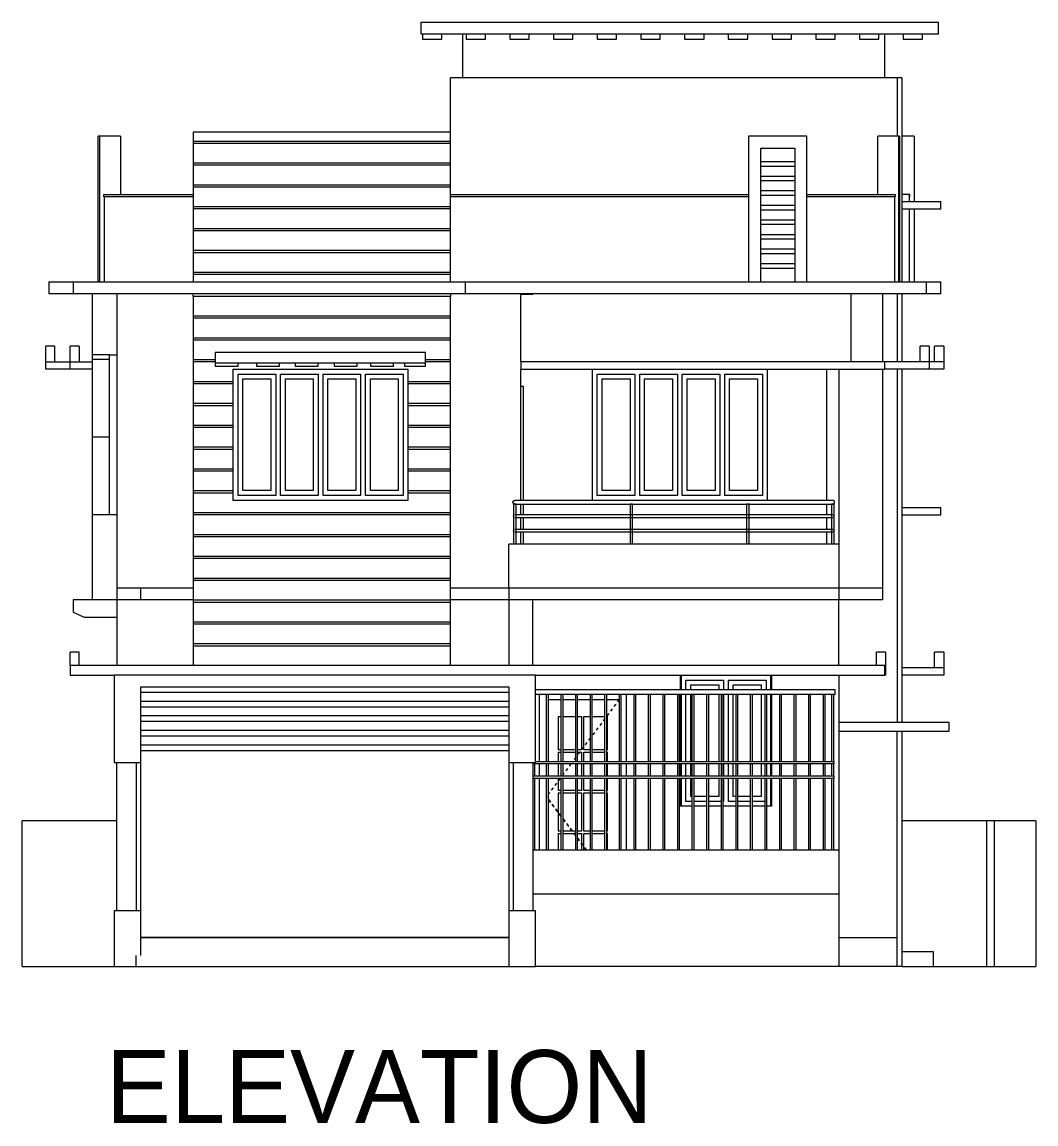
# Model space of a CAD drawing. Header units: feet. Extents: x -34 to 191, y -44 to 82.
# Drawn here: x -21.41 to 13.4, y 43.87 to 81.69 of the extents above; entities that cross this region are included whole.
import ezdxf

# ---------------------------------------------------------------- set-up
doc = ezdxf.new("R2010")
doc.units = ezdxf.units.FT
doc.header["$MEASUREMENT"] = 0
doc.linetypes.add('Dash 1_16_', pattern=[0.010417, 0.005208, -0.005208])
for name, color, linetype, lineweight in [('A-DOOR', 31, 'Continuous', 13), ('A-DOOR-FRAM', 31, 'Continuous', 9), ('A-FLOR', 192, 'Continuous', 13), ('A-FLOR-HRAL', 11, 'Continuous', 9), ('A-GLAZ', 151, 'Continuous', 13), ('A-ROOF', 132, 'Continuous', 13), ('A-WALL', 113, 'Continuous', 13), ('I-WALL', 2, 'Continuous', 13), ('Q-CASE', 31, 'Continuous', 9)]:
    doc.layers.add(name, color=color, linetype=linetype, lineweight=lineweight)

# ---------------------------------------------------------------- blocks, each defined once
blk = doc.blocks.new('iron window 4_5 x 6_Recovery_ - iron window 4_5 x 6_Recovery_-197714-South')
at = {"layer": 'A-GLAZ'}
for p, q in [((8.231, 10.792), (7.918, 10.792)), ((7.918, 10.334), (7.918, 10.792)), ((8.231, 10.792), (8.231, 10.25)), ((8.231, 10.25), (8.213, 10.25)), ((8.231, 10.25), (8.231, 10)), ((8.231, 10), (8.213, 10))]:
    blk.add_line(p, q, dxfattribs=at)
blk = doc.blocks.new('iron window 4_5 x 6_Recovery_ - iron window 4_5 x 6_Recovery_-V1-South')
at = {"layer": 'A-GLAZ'}
for p, q in [((10.231, 10.792), (9.918, 10.792)), ((9.918, 10.25), (9.918, 10.792)), ((10.231, 10.792), (10.231, 10.25)), ((10.231, 10.25), (8.797, 10.25)), ((10.231, 10.25), (10.231, 10)), ((10.231, 10), (8.797, 10))]:
    blk.add_line(p, q, dxfattribs=at)
blk = doc.blocks.new('iron window 2 x 2_5 toiklet - iron window 2 x 2_5 toiklet-198010-South')
at = {"layer": 'A-GLAZ'}
for p, q in [((-19.448, 10.792), (-19.761, 10.792)), ((-19.761, 10.334), (-19.761, 10.792)), ((-19.448, 10.334), (-19.448, 10.792))]:
    blk.add_line(p, q, dxfattribs=at)
blk = doc.blocks.new('iron window 4_5 x 3 ws - iron window 4_5 x 3 ws-199401-South')
at = {"layer": 'A-GLAZ'}
for p, q in [((1.213, 10), (1.213, 9.5)), ((1.38, 9.5), (1.38, 9.833)), ((1.38, 9.833), (2.672, 9.833)), ((2.672, 9.833), (2.672, 9.5)), ((2.838, 9.5), (2.838, 9.833)), ((2.838, 9.833), (4.13, 9.833)), ((4.13, 9.833), (4.13, 9.5)), ((4.297, 9.5), (4.297, 10)), ((1.547, 9.667), (2.505, 9.667)), ((1.547, 9.5), (1.547, 9.667)), ((2.505, 9.667), (2.505, 9.5)), ((3.005, 9.5), (3.005, 9.667)), ((3.005, 9.667), (3.963, 9.667)), ((3.963, 9.667), (3.963, 9.5)), ((1.213, 9.333), (1.213, 7.042)), ((1.38, 7.042), (1.38, 9.333)), ((1.547, 7.042), (1.547, 9.333)), ((2.505, 9.333), (2.505, 7.042)), ((2.672, 9.333), (2.672, 7.042)), ((2.838, 7.042), (2.838, 9.333)), ((3.005, 7.042), (3.005, 9.333)), ((3.963, 9.333), (3.963, 7.042)), ((4.297, 7.042), (4.297, 9.333)), ((1.213, 6.958), (1.213, 6.542)), ((1.38, 6.542), (1.38, 6.958)), ((1.547, 6.542), (1.547, 6.958)), ((2.505, 6.958), (2.505, 6.542)), ((2.672, 6.958), (2.672, 6.542)), ((2.838, 6.542), (2.838, 6.958)), ((3.005, 6.542), (3.005, 6.958)), ((3.963, 6.958), (3.963, 6.542)), ((4.297, 6.542), (4.297, 6.958)), ((1.213, 6.458), (1.213, 5.5)), ((1.38, 5.667), (1.38, 6.458)), ((1.547, 5.833), (1.547, 6.458)), ((2.505, 6.458), (2.505, 5.833)), ((2.672, 6.458), (2.672, 5.667)), ((2.838, 5.667), (2.838, 6.458)), ((3.005, 5.833), (3.005, 6.458)), ((3.963, 6.458), (3.963, 5.833)), ((4.297, 5.5), (4.297, 6.458)), ((1.599, 5.833), (1.547, 5.833)), ((2.099, 5.833), (1.661, 5.833)), ((2.505, 5.833), (2.161, 5.833)), ((3.099, 5.833), (3.005, 5.833)), ((3.599, 5.833), (3.161, 5.833)), ((3.963, 5.833), (3.661, 5.833)), ((1.599, 5.667), (1.38, 5.667)), ((2.099, 5.667), (1.661, 5.667)), ((2.599, 5.667), (2.161, 5.667)), ((2.672, 5.667), (2.661, 5.667)), ((3.099, 5.667), (2.838, 5.667)), ((3.599, 5.667), (3.161, 5.667)), ((4.099, 5.667), (3.661, 5.667))]:
    blk.add_line(p, q, dxfattribs=at)
blk = doc.blocks.new('iron window 4_5 x 6_Recovery_ - iron window 4_5 x 6_Recovery_-V2-South')
at = {"layer": 'A-GLAZ'}
for p, q in [((9.731, 21.292), (9.418, 21.292)), ((9.418, 20.75), (9.418, 21.292)), ((9.731, 21.292), (9.731, 20.75)), ((9.731, 20.75), (8.213, 20.75)), ((9.731, 20.5), (8.213, 20.5)), ((9.731, 20.75), (9.731, 20.5))]:
    blk.add_line(p, q, dxfattribs=at)
blk = doc.blocks.new('iron window 4_5 x 6 _without sunshead - iron window 4_5 x 6 _without sunshead-205286-South')
at = {"layer": 'A-GLAZ'}
for p, q in [((-1.662, 16.167), (-1.662, 20.333)), ((-1.662, 20.333), (-0.37, 20.333)), ((-1.495, 16.333), (-1.495, 20.167)), ((-1.495, 20.167), (-0.537, 20.167)), ((-0.537, 20.167), (-0.537, 16.333)), ((-0.37, 20.333), (-0.37, 16.167)), ((-0.203, 16.167), (-0.203, 20.333)), ((-0.203, 20.333), (1.088, 20.333)), ((-0.037, 16.333), (-0.037, 20.167)), ((-0.037, 20.167), (0.922, 20.167)), ((0.922, 20.167), (0.922, 16.333)), ((1.088, 20.333), (1.088, 16.167)), ((1.255, 16.167), (1.255, 20.333)), ((1.255, 20.333), (2.547, 20.333)), ((1.422, 16.333), (1.422, 20.167)), ((1.422, 20.167), (2.38, 20.167)), ((2.38, 20.167), (2.38, 16.333)), ((2.547, 20.333), (2.547, 16.167)), ((2.713, 16.167), (2.713, 20.333)), ((2.713, 20.333), (4.005, 20.333)), ((2.88, 16.333), (2.88, 20.167)), ((2.88, 20.167), (3.838, 20.167)), ((3.838, 20.167), (3.838, 16.333)), ((4.005, 20.333), (4.005, 16.167)), ((-0.537, 16.333), (-1.495, 16.333)), ((0.922, 16.333), (-0.037, 16.333)), ((2.38, 16.333), (1.422, 16.333)), ((3.838, 16.333), (2.88, 16.333)), ((-0.37, 16.167), (-1.662, 16.167)), ((1.088, 16.167), (-0.203, 16.167)), ((2.547, 16.167), (1.255, 16.167)), ((4.005, 16.167), (2.713, 16.167))]:
    blk.add_line(p, q, dxfattribs=at)
blk = doc.blocks.new('iron window 4_5 x 3 - iron window 4_5 x 3-197920-South')
at = {"layer": 'A-GLAZ'}
for p, q in [((-19.448, 21.292), (-19.761, 21.292)), ((-19.761, 20.75), (-19.761, 21.292)), ((-19.448, 21.292), (-19.448, 20.75)), ((-19.761, 20.5), (-19.761, 20.75)), ((-19.761, 20.75), (-18.993, 20.75)), ((-18.993, 20.5), (-19.761, 20.5))]:
    blk.add_line(p, q, dxfattribs=at)
blk = doc.blocks.new('iron window 4_5 x 3 - iron window 4_5 x 3-V3-South')
at = {"layer": 'A-GLAZ'}
for p, q in [((10.231, 21.292), (9.918, 21.292)), ((9.918, 20.75), (9.918, 21.292)), ((10.231, 21.292), (10.231, 20.75)), ((10.231, 20.75), (9.731, 20.75)), ((10.231, 20.5), (9.731, 20.5)), ((10.231, 20.75), (10.231, 20.5))]:
    blk.add_line(p, q, dxfattribs=at)
blk = doc.blocks.new('iron window 2 x 2_5 toiklet - iron window 2 x 2_5 toiklet-V4-South')
at = {"layer": 'A-GLAZ'}
for p, q in [((-20.282, 21.292), (-20.594, 21.292)), ((-20.594, 20.75), (-20.594, 21.292)), ((-20.282, 20.75), (-20.282, 21.292)), ((-20.594, 20.5), (-20.594, 20.75)), ((-20.594, 20.75), (-19.761, 20.75)), ((-19.761, 20.5), (-20.594, 20.5))]:
    blk.add_line(p, q, dxfattribs=at)
blk = doc.blocks.new('Casework 2 - Casework 2-204318-South')
at = {"layer": 'Q-CASE'}
for p, q in [((-7.665, 32), (-7.665, 31.833)), ((-6.999, 32), (-7.665, 32)), ((-7.665, 31.833), (-6.999, 31.833)), ((-6.999, 31.833), (-6.999, 32)), ((-6.165, 32), (-6.165, 31.833)), ((-5.499, 32), (-6.165, 32)), ((-6.165, 31.833), (-5.499, 31.833)), ((-5.499, 31.833), (-5.499, 32)), ((-4.665, 32), (-4.665, 31.833)), ((-3.999, 32), (-4.665, 32)), ((-4.665, 31.833), (-3.999, 31.833)), ((-3.999, 31.833), (-3.999, 32)), ((-3.165, 32), (-3.165, 31.833)), ((-2.499, 32), (-3.165, 32)), ((-3.165, 31.833), (-2.499, 31.833)), ((-2.499, 31.833), (-2.499, 32)), ((-1.665, 32), (-1.665, 31.833)), ((-0.999, 32), (-1.665, 32)), ((-1.665, 31.833), (-0.999, 31.833)), ((-0.999, 31.833), (-0.999, 32)), ((-0.165, 32), (-0.165, 31.833)), ((0.501, 32), (-0.165, 32)), ((-0.165, 31.833), (0.501, 31.833)), ((0.501, 31.833), (0.501, 32)), ((1.335, 32), (1.335, 31.833)), ((2.001, 32), (1.335, 32)), ((1.335, 31.833), (2.001, 31.833)), ((2.001, 31.833), (2.001, 32)), ((2.835, 32), (2.835, 31.833)), ((3.501, 32), (2.835, 32)), ((2.835, 31.833), (3.501, 31.833)), ((3.501, 31.833), (3.501, 32)), ((4.335, 32), (4.335, 31.833)), ((5.001, 32), (4.335, 32)), ((4.335, 31.833), (5.001, 31.833)), ((5.001, 31.833), (5.001, 32)), ((5.835, 32), (5.835, 31.833)), ((6.501, 32), (5.835, 32)), ((5.835, 31.833), (6.501, 31.833)), ((6.501, 31.833), (6.501, 32)), ((7.335, 32), (7.335, 31.833)), ((8.001, 32), (7.335, 32)), ((7.335, 31.833), (8.001, 31.833)), ((8.001, 31.833), (8.001, 32)), ((8.835, 32), (8.835, 31.833)), ((9.501, 32), (8.835, 32)), ((8.835, 31.833), (9.501, 31.833)), ((9.501, 31.833), (9.501, 32))]:
    blk.add_line(p, q, dxfattribs=at)
blk = doc.blocks.new('Casework 4 - Casework 3-204576-South')
at = {"layer": 'Q-CASE'}
for p, q in [((-19.66, 12.583), (-19.66, 12.167)), ((-18.993, 12.583), (-19.66, 12.583)), ((-19.66, 12.167), (-19.282, 11.991)), ((-19.282, 11.991), (-18.16, 11.991))]:
    blk.add_line(p, q, dxfattribs=at)
blk = doc.blocks.new('Casework 6 - Casework 6-205175-South')
at = {"layer": 'Q-CASE'}
for p, q in [((8.213, 10.333), (-19.761, 10.333)), ((-19.761, 10.333), (-19.761, 10)), ((8.213, 10), (8.213, 10.333)), ((-19.761, 10), (-18.243, 10)), ((-3.787, 10), (8.213, 10))]:
    blk.add_line(p, q, dxfattribs=at)
blk = doc.blocks.new('Single-Glass 2 - 30_ x 80_-206425-South')
at = {"layer": 'A-DOOR-FRAM'}
for p, q in [((-4.287, 19.917), (-4.203, 19.917)), ((-4.203, 19.917), (-4.203, 16)), ((-4.203, 15.875), (-4.203, 15.5)), ((-4.203, 15.417), (-4.203, 15)), ((-4.203, 14.917), (-4.203, 14.5))]:
    blk.add_line(p, q, dxfattribs=at)
blk = doc.blocks.new('Casework 7 - Casework 7-207262-South')
at = {"layer": 'Q-CASE'}
for p, q in [((-7.555, 21.076), (-14.779, 21.076)), ((-14.779, 21.076), (-14.779, 20.715)), ((-7.555, 20.715), (-7.555, 21.076)), ((-14.779, 20.715), (-14.779, 20.61)), ((-14.779, 20.715), (-7.555, 20.715)), ((-14.779, 20.61), (-13.99, 20.61)), ((-13.99, 20.61), (-13.99, 20.715)), ((-13.362, 20.715), (-13.362, 20.61)), ((-13.362, 20.61), (-12.574, 20.61)), ((-12.574, 20.61), (-12.574, 20.715)), ((-12.029, 20.715), (-12.029, 20.61)), ((-12.029, 20.61), (-11.24, 20.61)), ((-11.24, 20.61), (-11.24, 20.715)), ((-10.695, 20.715), (-10.695, 20.61)), ((-10.695, 20.61), (-9.907, 20.61)), ((-9.907, 20.61), (-9.907, 20.715)), ((-9.445, 20.715), (-9.445, 20.61)), ((-9.445, 20.61), (-8.657, 20.61)), ((-8.657, 20.61), (-8.657, 20.715)), ((-8.279, 20.715), (-8.279, 20.61)), ((-8.279, 20.61), (-7.558, 20.61)), ((-7.558, 20.61), (-7.558, 20.715))]:
    blk.add_line(p, q, dxfattribs=at)
blk = doc.blocks.new('Casework 8 - Casework 8-231041-South')
at = {"layer": 'Q-CASE'}
for p, q in [((8.797, 26.259), (10.13, 26.259)), ((10.13, 25.996), (10.13, 26.259)), ((10.13, 25.996), (8.797, 25.996)), ((8.797, 15.759), (10.13, 15.759)), ((10.13, 15.496), (10.13, 15.759)), ((10.13, 15.496), (8.797, 15.496))]:
    blk.add_line(p, q, dxfattribs=at)
blk = doc.blocks.new('Casework 9 - Casework 9-231196-South')
at = {"layer": 'Q-CASE'}
for p, q in [((6.63, 8.382), (10.403, 8.382)), ((10.403, 8.382), (10.403, 8.072)), ((10.403, 8.072), (6.63, 8.072))]:
    blk.add_line(p, q, dxfattribs=at)
blk = doc.blocks.new('Casework 10 - Casework 10-231957-South')
at = {"layer": 'Q-CASE'}
for p, q in [((8.213, 20.75), (-4.287, 20.75)), ((-4.287, 20.75), (-4.287, 20.5)), ((-4.287, 20.5), (8.213, 20.5)), ((8.213, 20.5), (8.213, 20.75))]:
    blk.add_line(p, q, dxfattribs=at)
blk = doc.blocks.new('Railing - 1_-232697-South')
at = {"layer": 'A-FLOR-HRAL'}
for p, q in [((3.463, 15.875), (3.463, 14.5)), ((3.505, 15.875), (3.463, 15.875)), ((3.547, 15.875), (3.505, 15.875)), ((3.547, 14.5), (3.547, 15.875))]:
    blk.add_line(p, q, dxfattribs=at)
blk = doc.blocks.new('Railing - 1_-V5-South')
at = {"layer": 'A-FLOR-HRAL'}
for p, q in [((-4.537, 15.875), (-4.537, 14.5)), ((-4.453, 15.875), (-4.537, 15.875)), ((-4.453, 14.5), (-4.453, 15.875))]:
    blk.add_line(p, q, dxfattribs=at)
blk = doc.blocks.new('Railing - Railing-232551-South')
at = {"layer": 'A-FLOR-HRAL'}
for p, q in [((6.422, 15.5), (-4.495, 15.5)), ((-4.495, 15.417), (6.422, 15.417)), ((6.422, 15), (-4.495, 15)), ((-4.495, 14.917), (6.422, 14.917))]:
    blk.add_line(p, q, dxfattribs=at)
for points, knots in [([(-4.537, 15.458), (-4.537, 15.462), (-4.536, 15.467), (-4.534, 15.474), (-4.531, 15.479), (-4.529, 15.483), (-4.526, 15.486), (-4.525, 15.487), (-4.525, 15.488)], [0, 0, 0, 0, 0.0833333, 0.125, 0.1666667, 0.2083333, 0.2291667, 0.25, 0.25, 0.25, 0.25]), ([(-4.525, 15.429), (-4.525, 15.43), (-4.526, 15.431), (-4.529, 15.434), (-4.531, 15.437), (-4.534, 15.442), (-4.536, 15.449), (-4.537, 15.455), (-4.537, 15.458)], [0.75, 0.75, 0.75, 0.75, 0.7708333, 0.7916667, 0.8333333, 0.875, 0.9166667, 1, 1, 1, 1]), ([(6.463, 15.458), (6.463, 15.462), (6.463, 15.467), (6.46, 15.474), (6.458, 15.479), (6.455, 15.483), (6.453, 15.486), (6.452, 15.487), (6.451, 15.488)], [0, 0, 0, 0, 0.0833333, 0.125, 0.1666667, 0.2083333, 0.2291667, 0.25, 0.25, 0.25, 0.25]), ([(6.451, 15.429), (6.452, 15.43), (6.453, 15.431), (6.455, 15.434), (6.458, 15.437), (6.46, 15.442), (6.463, 15.449), (6.463, 15.455), (6.463, 15.458)], [0.75, 0.75, 0.75, 0.75, 0.7708333, 0.7916667, 0.8333333, 0.875, 0.9166667, 1, 1, 1, 1]), ([(-4.537, 14.958), (-4.537, 14.962), (-4.536, 14.967), (-4.534, 14.974), (-4.531, 14.979), (-4.529, 14.983), (-4.526, 14.986), (-4.525, 14.987), (-4.525, 14.988)], [0, 0, 0, 0, 0.0833333, 0.125, 0.1666667, 0.2083333, 0.2291667, 0.25, 0.25, 0.25, 0.25]), ([(-4.525, 14.929), (-4.525, 14.93), (-4.526, 14.931), (-4.529, 14.934), (-4.531, 14.937), (-4.534, 14.942), (-4.536, 14.949), (-4.537, 14.955), (-4.537, 14.958)], [0.75, 0.75, 0.75, 0.75, 0.7708333, 0.7916667, 0.8333333, 0.875, 0.9166667, 1, 1, 1, 1]), ([(6.463, 14.958), (6.463, 14.962), (6.463, 14.967), (6.46, 14.974), (6.458, 14.979), (6.455, 14.983), (6.453, 14.986), (6.452, 14.987), (6.451, 14.988)], [0, 0, 0, 0, 0.0833333, 0.125, 0.1666667, 0.2083333, 0.2291667, 0.25, 0.25, 0.25, 0.25]), ([(6.451, 14.929), (6.452, 14.93), (6.453, 14.931), (6.455, 14.934), (6.458, 14.937), (6.46, 14.942), (6.463, 14.949), (6.463, 14.955), (6.463, 14.958)], [0.75, 0.75, 0.75, 0.75, 0.7708333, 0.7916667, 0.8333333, 0.875, 0.9166667, 1, 1, 1, 1])]:
    blk.add_open_spline(points, degree=3, knots=knots, dxfattribs=at)
for name, p in [('Railing - 1_-V5-South', (0, 0)), ('Railing - 1_-232697-South', (-4, 0)), ('Railing - 1_-232697-South', (0, 0)), ('Railing - 1_-232697-South', (2.917, 0))]:
    blk.add_blockref(name, p)
blk = doc.blocks.new('Top Rail Type - Top Rail_Internal_-232699-South')
at = {"layer": 'A-FLOR-HRAL'}
for p, q in [((6.422, 16), (-4.495, 16)), ((-4.495, 15.875), (6.422, 15.875))]:
    blk.add_line(p, q, dxfattribs=at)
for points, knots in [([(-4.558, 15.938), (-4.558, 15.943), (-4.557, 15.951), (-4.553, 15.961), (-4.549, 15.969), (-4.546, 15.975), (-4.542, 15.979), (-4.538, 15.983), (-4.533, 15.987), (-4.528, 15.991), (-4.523, 15.994), (-4.519, 15.995), (-4.515, 15.997), (-4.511, 15.998), (-4.507, 15.999), (-4.503, 16), (-4.499, 16), (-4.496, 16), (-4.495, 16)], [0, 0, 0, 0, 0.0833333, 0.125, 0.1666667, 0.2083333, 0.2291667, 0.25, 0.2916667, 0.3333333, 0.3541667, 0.375, 0.3958333, 0.4166667, 0.4375, 0.4583333, 0.4791667, 0.5, 0.5, 0.5, 0.5]), ([(-4.495, 15.875), (-4.496, 15.875), (-4.499, 15.875), (-4.503, 15.875), (-4.507, 15.876), (-4.511, 15.877), (-4.515, 15.878), (-4.519, 15.88), (-4.523, 15.881), (-4.526, 15.883), (-4.53, 15.885), (-4.534, 15.889), (-4.538, 15.892), (-4.542, 15.896), (-4.546, 15.9), (-4.549, 15.906), (-4.553, 15.914), (-4.557, 15.924), (-4.558, 15.932), (-4.558, 15.938)], [0.5, 0.5, 0.5, 0.5, 0.5208333, 0.5416667, 0.5625, 0.5833333, 0.6041667, 0.625, 0.6458333, 0.6666667, 0.6875, 0.7083333, 0.75, 0.7708333, 0.7916667, 0.8333333, 0.875, 0.9166667, 1, 1, 1, 1]), ([(6.484, 15.938), (6.484, 15.943), (6.483, 15.951), (6.479, 15.961), (6.476, 15.969), (6.472, 15.975), (6.469, 15.979), (6.465, 15.983), (6.46, 15.987), (6.454, 15.991), (6.449, 15.994), (6.445, 15.995), (6.442, 15.997), (6.438, 15.998), (6.434, 15.999), (6.43, 16), (6.426, 16), (6.423, 16), (6.422, 16)], [0, 0, 0, 0, 0.0833333, 0.125, 0.1666667, 0.2083333, 0.2291667, 0.25, 0.2916667, 0.3333333, 0.3541667, 0.375, 0.3958333, 0.4166667, 0.4375, 0.4583333, 0.4791667, 0.5, 0.5, 0.5, 0.5]), ([(6.422, 15.875), (6.423, 15.875), (6.426, 15.875), (6.43, 15.875), (6.434, 15.876), (6.438, 15.877), (6.442, 15.878), (6.445, 15.88), (6.449, 15.881), (6.453, 15.883), (6.456, 15.885), (6.461, 15.889), (6.465, 15.892), (6.469, 15.896), (6.472, 15.9), (6.476, 15.906), (6.479, 15.914), (6.483, 15.924), (6.484, 15.932), (6.484, 15.938)], [0.5, 0.5, 0.5, 0.5, 0.5208333, 0.5416667, 0.5625, 0.5833333, 0.6041667, 0.625, 0.6458333, 0.6666667, 0.6875, 0.7083333, 0.75, 0.7708333, 0.7916667, 0.8333333, 0.875, 0.9166667, 1, 1, 1, 1])]:
    blk.add_open_spline(points, degree=3, knots=knots, dxfattribs=at)
blk = doc.blocks.new('Railing - 3_4_-232844-South')
at = {"layer": 'A-FLOR-HRAL'}
for p, q in [((6.099, 7.042), (6.099, 9.333)), ((6.161, 7.042), (6.161, 9.333)), ((6.099, 6.542), (6.099, 6.958)), ((6.161, 6.542), (6.161, 6.958)), ((6.099, 4), (6.099, 6.458)), ((6.161, 4), (6.161, 6.458))]:
    blk.add_line(p, q, dxfattribs=at)
blk = doc.blocks.new('Railing - 3_4_-V6-South')
at = {"layer": 'A-FLOR-HRAL'}
for p, q in [((-3.808, 6.542), (-3.808, 6.958)), ((-3.808, 4), (-3.808, 6.458))]:
    blk.add_line(p, q, dxfattribs=at)
blk = doc.blocks.new('Railing - Railing-232714-South')
at = {"layer": 'A-FLOR-HRAL'}
for p, q in [((6.463, 6.958), (-3.87, 6.958)), ((-3.787, 7.042), (6.463, 7.042)), ((6.463, 6.958), (6.463, 7.042)), ((-3.87, 6.542), (6.463, 6.542)), ((6.463, 6.458), (-3.87, 6.458)), ((6.463, 6.458), (6.463, 6.542))]:
    blk.add_line(p, q, dxfattribs=at)
for name, p in [('Railing - 3_4_-232844-South', (-9.5, 0)), ('Railing - 3_4_-232844-South', (-9, 0)), ('Railing - 3_4_-232844-South', (-8.5, 0)), ('Railing - 3_4_-232844-South', (-8, 0)), ('Railing - 3_4_-232844-South', (-7.5, 0)), ('Railing - 3_4_-232844-South', (-7, 0)), ('Railing - 3_4_-232844-South', (-6.5, 0)), ('Railing - 3_4_-232844-South', (-6, 0)), ('Railing - 3_4_-232844-South', (-5.5, 0)), ('Railing - 3_4_-232844-South', (-5, 0)), ('Railing - 3_4_-232844-South', (-4.5, 0)), ('Railing - 3_4_-232844-South', (-4, 0)), ('Railing - 3_4_-232844-South', (-3.5, 0)), ('Railing - 3_4_-232844-South', (-3, 0)), ('Railing - 3_4_-232844-South', (-2.5, 0)), ('Railing - 3_4_-232844-South', (-2, 0)), ('Railing - 3_4_-232844-South', (-1.5, 0)), ('Railing - 3_4_-232844-South', (-1, 0)), ('Railing - 3_4_-232844-South', (-0.5, 0)), ('Railing - 3_4_-232844-South', (0, 0)), ('Railing - 3_4_-232844-South', (0.292, 0)), ('Railing - 3_4_-V6-South', (0, 0))]:
    blk.add_blockref(name, p)
blk = doc.blocks.new('Top Rail Type - Top Rail_Internal_-232831-South')
at = {"layer": 'A-FLOR-HRAL'}
for p, q in [((6.505, 9.5), (-3.787, 9.5)), ((6.505, 9.333), (6.505, 9.5)), ((6.505, 9.333), (-3.787, 9.333))]:
    blk.add_line(p, q, dxfattribs=at)
blk = doc.blocks.new('Casework 12 - Casework 12-233001-South')
at = {"layer": 'Q-CASE'}
for p, q in [((-4.703, 1), (-17.327, 1)), ((-17.493, 0), (-17.493, 0.383)), ((-4.703, 0.383), (-4.703, 0)), ((-17.493, 0), (-4.703, 0))]:
    blk.add_line(p, q, dxfattribs=at)
blk = doc.blocks.new('Casework 13 - Casework 13-233222-South')
at = {"layer": 'Q-CASE'}
for p, q in [((9.88, 0.5), (8.797, 0.5)), ((9.88, 0), (9.88, 0.5)), ((8.797, 0), (9.88, 0))]:
    blk.add_line(p, q, dxfattribs=at)
blk = doc.blocks.new('Casework 14 - Casework 14-233361-South')
at = {"layer": 'Q-CASE'}
for p, q in [((5.533, 28.5), (3.533, 28.5)), ((3.533, 28.5), (3.533, 23.5)), ((5.533, 23.5), (5.533, 28.5)), ((3.949, 23.5), (3.949, 28.083)), ((3.949, 28.083), (5.116, 28.083)), ((5.116, 28.083), (5.116, 23.5)), ((5.116, 27.618), (3.949, 27.618)), ((3.949, 27.474), (5.116, 27.474)), ((5.116, 27.118), (3.949, 27.118)), ((3.949, 26.974), (5.116, 26.974)), ((5.116, 26.618), (3.949, 26.618)), ((3.949, 26.474), (5.116, 26.474)), ((5.116, 26.118), (3.949, 26.118)), ((3.949, 25.974), (5.116, 25.974)), ((5.116, 25.618), (3.949, 25.618)), ((3.949, 25.474), (5.116, 25.474)), ((5.116, 25.118), (3.949, 25.118)), ((3.949, 24.974), (5.116, 24.974)), ((5.116, 24.618), (3.949, 24.618)), ((3.949, 24.474), (5.116, 24.474)), ((5.116, 24.118), (3.949, 24.118)), ((3.949, 23.974), (5.116, 23.974))]:
    blk.add_line(p, q, dxfattribs=at)
blk = doc.blocks.new('Casework 11 - Casework 14-234390-South')
at = {"layer": 'Q-CASE'}
for p, q in [((7.963, 26.5), (7.963, 28.5)), ((8.671, 28.5), (7.963, 28.5)), ((8.671, 28.5), (8.671, 23.5))]:
    blk.add_line(p, q, dxfattribs=at)
blk = doc.blocks.new('Casework 15 - Casework 15-234932-South')
at = {"layer": 'Q-CASE'}
for p, q in [((-17.327, 9.418), (-4.703, 9.418)), ((-4.703, 9.102), (-17.327, 9.102)), ((-17.327, 8.918), (-4.703, 8.918)), ((-4.703, 8.602), (-17.327, 8.602)), ((-17.327, 8.418), (-4.703, 8.418)), ((-4.703, 8.102), (-17.327, 8.102)), ((-17.327, 7.918), (-4.703, 7.918)), ((-4.703, 7.602), (-17.327, 7.602)), ((-17.327, 7.418), (-4.703, 7.418))]:
    blk.add_line(p, q, dxfattribs=at)
blk = doc.blocks.new('Casework 16 - Casework 16-235737-South')
at = {"layer": 'Q-CASE'}
for p, q in [((-3.787, 10), (-18.243, 10)), ((-18.243, 10), (-18.243, 7)), ((-3.787, 7), (-3.787, 10)), ((-17.327, 7), (-17.327, 9.602)), ((-17.327, 9.602), (-4.703, 9.602)), ((-4.703, 9.602), (-4.703, 7)), ((-18.243, 7), (-17.327, 7)), ((-4.703, 7), (-3.787, 7)), ((-17.327, 1.917), (-18.243, 1.917)), ((-18.243, 1.917), (-18.243, 0)), ((-17.327, 0.383), (-17.327, 1.917)), ((-3.787, 1.917), (-4.703, 1.917)), ((-4.703, 1.917), (-4.703, 0.383)), ((-3.787, 0), (-3.787, 1.917)), ((-18.243, 0), (-17.493, 0)), ((-4.703, 0), (-3.787, 0))]:
    blk.add_line(p, q, dxfattribs=at)
blk = doc.blocks.new('Casework 18 - Casework 18-238311-South')
at = {"layer": 'Q-CASE'}
for p, q in [((-18.993, 21), (-18.993, 23.083)), ((-18.993, 20.833), (-18.993, 21)), ((-18.41, 21), (-18.993, 21)), ((-18.993, 18.167), (-18.993, 20.833)), ((-18.41, 20.833), (-18.993, 20.833)), ((-18.41, 18.167), (-18.993, 18.167)), ((-18.993, 15.5), (-18.993, 18.167)), ((-18.993, 12.583), (-18.993, 15.5)), ((-18.41, 15.5), (-18.993, 15.5)), ((-18.16, 12.583), (-18.993, 12.583))]:
    blk.add_line(p, q, dxfattribs=at)
blk = doc.blocks.new('Casework 19 - Casework 14-238459-South')
at = {"layer": 'Q-CASE'}
for p, q in [((-18.744, 23.5), (-18.744, 28.5)), ((-18.035, 28.5), (-18.744, 28.5)), ((-18.035, 28.5), (-18.035, 26.5))]:
    blk.add_line(p, q, dxfattribs=at)
blk = doc.blocks.new('Casework 23 - Casework 14-238870-South')
at = {"layer": 'Q-CASE'}
for p, q in [((9.213, 28.5), (8.797, 28.5)), ((9.213, 28.5), (9.213, 26.259)), ((9.213, 25.996), (9.213, 23.5))]:
    blk.add_line(p, q, dxfattribs=at)
blk = doc.blocks.new('Casework 24 - Casework 14-238928-South')
at = {"layer": 'Q-CASE'}
for p in [(-18.795, 23.5), (-18.744, 28.5)]:
    blk.add_line(p, (-18.795, 28.5), dxfattribs=at)
blk = doc.blocks.new('Casework 25 - Casework 14-238980-South')
at = {"layer": 'Q-CASE'}
for q in [(8.671, 28.5), (8.713, 23.5)]:
    blk.add_line((8.713, 28.5), q, dxfattribs=at)
blk = doc.blocks.new('Single-Glass 2 - 30_ x 80_-239928-South')
at = {"layer": 'A-DOOR', "linetype": 'Dash 1_16_', "lineweight": 9}
for p, q in [((-0.912, 9.167), (-1.339, 8.597)), ((-0.912, 9.167), (-1.339, 8.597)), ((-1.401, 8.514), (-1.839, 7.931)), ((-1.401, 8.514), (-1.839, 7.931)), ((-1.901, 7.847), (-2.339, 7.264)), ((-1.901, 7.847), (-2.339, 7.264)), ((-2.568, 6.958), (-2.839, 6.597)), ((-2.568, 6.958), (-2.839, 6.597)), ((-2.401, 7.181), (-2.506, 7.042)), ((-2.401, 7.181), (-2.506, 7.042)), ((-2.943, 6.458), (-3.339, 5.931)), ((-2.943, 6.458), (-3.339, 5.931)), ((-3.401, 5.847), (-3.412, 5.833)), ((-3.401, 5.847), (-3.412, 5.833)), ((-3.412, 5.833), (-3.401, 5.819)), ((-3.401, 5.819), (-3.412, 5.833)), ((-3.339, 5.736), (-2.901, 5.153)), ((-2.901, 5.153), (-3.339, 5.736)), ((-2.839, 5.069), (-2.401, 4.486)), ((-2.401, 4.486), (-2.839, 5.069)), ((-2.339, 4.403), (-2.037, 4)), ((-2.037, 4), (-2.339, 4.403))]:
    blk.add_line(p, q, dxfattribs=at)
at = {"layer": 'A-DOOR', "lineweight": 9}
for p, q in [((-2.995, 8.583), (-2.901, 8.583)), ((-2.995, 7.438), (-2.995, 8.583)), ((-2.839, 8.583), (-2.401, 8.583)), ((-2.339, 8.583), (-2.203, 8.583)), ((-2.203, 8.583), (-2.203, 7.438)), ((-2.12, 8.583), (-1.901, 8.583)), ((-2.12, 7.438), (-2.12, 8.583)), ((-1.839, 8.583), (-1.401, 8.583)), ((-1.339, 8.583), (-1.328, 8.583)), ((-1.328, 8.583), (-1.328, 7.438)), ((-2.901, 7.438), (-2.995, 7.438)), ((-2.995, 7.354), (-2.901, 7.354)), ((-2.995, 7.042), (-2.995, 7.354)), ((-2.401, 7.438), (-2.839, 7.438)), ((-2.839, 7.354), (-2.401, 7.354)), ((-2.203, 7.438), (-2.339, 7.438)), ((-2.339, 7.354), (-2.203, 7.354)), ((-2.203, 7.354), (-2.203, 7.042)), ((-1.901, 7.438), (-2.12, 7.438)), ((-2.12, 7.354), (-1.901, 7.354)), ((-2.12, 7.042), (-2.12, 7.354)), ((-1.401, 7.438), (-1.839, 7.438)), ((-1.839, 7.354), (-1.401, 7.354)), ((-1.328, 7.438), (-1.339, 7.438)), ((-1.339, 7.354), (-1.328, 7.354)), ((-1.328, 7.354), (-1.328, 7.042)), ((-2.995, 6.542), (-2.995, 6.958)), ((-2.203, 6.958), (-2.203, 6.542)), ((-2.12, 6.542), (-2.12, 6.958)), ((-1.328, 6.958), (-1.328, 6.542)), ((-2.995, 6.042), (-2.995, 6.458)), ((-2.203, 6.458), (-2.203, 6.042)), ((-2.12, 6.042), (-2.12, 6.458)), ((-1.328, 6.458), (-1.328, 6.042)), ((-2.901, 6.042), (-2.995, 6.042)), ((-2.995, 5.958), (-2.901, 5.958)), ((-2.995, 4.646), (-2.995, 5.958)), ((-2.401, 6.042), (-2.839, 6.042)), ((-2.839, 5.958), (-2.401, 5.958)), ((-2.203, 6.042), (-2.339, 6.042)), ((-2.339, 5.958), (-2.203, 5.958)), ((-2.203, 5.958), (-2.203, 4.646)), ((-1.901, 6.042), (-2.12, 6.042)), ((-2.12, 5.958), (-1.901, 5.958)), ((-2.12, 4.646), (-2.12, 5.958)), ((-1.401, 6.042), (-1.839, 6.042)), ((-1.839, 5.958), (-1.401, 5.958)), ((-1.328, 6.042), (-1.339, 6.042)), ((-1.339, 5.958), (-1.328, 5.958)), ((-1.328, 5.958), (-1.328, 4.646)), ((-2.901, 4.646), (-2.995, 4.646)), ((-2.995, 4.563), (-2.901, 4.563)), ((-2.995, 4), (-2.995, 4.563)), ((-2.401, 4.646), (-2.839, 4.646)), ((-2.839, 4.563), (-2.401, 4.563)), ((-2.203, 4.646), (-2.339, 4.646)), ((-2.339, 4.563), (-2.203, 4.563)), ((-2.203, 4.563), (-2.203, 4)), ((-1.901, 4.646), (-2.12, 4.646)), ((-2.12, 4.563), (-1.901, 4.563)), ((-2.12, 4), (-2.12, 4.563)), ((-1.401, 4.646), (-1.839, 4.646)), ((-1.839, 4.563), (-1.401, 4.563)), ((-1.328, 4.646), (-1.339, 4.646)), ((-1.339, 4.563), (-1.328, 4.563)), ((-1.328, 4.563), (-1.328, 4))]:
    blk.add_line(p, q, dxfattribs=at)
at = {"layer": 'A-DOOR-FRAM'}
for p, q in [((-3.662, 9.333), (-3.662, 7.042)), ((-3.412, 7.042), (-3.412, 9.167)), ((-3.412, 9.167), (-3.401, 9.167)), ((-3.339, 9.167), (-2.901, 9.167)), ((-2.839, 9.167), (-2.401, 9.167)), ((-2.339, 9.167), (-1.901, 9.167)), ((-1.839, 9.167), (-1.401, 9.167)), ((-1.339, 9.167), (-0.912, 9.167)), ((-0.912, 9.167), (-0.912, 7.042)), ((-0.662, 7.042), (-0.662, 9.333)), ((-3.662, 6.958), (-3.662, 6.542)), ((-3.412, 6.542), (-3.412, 6.958)), ((-0.912, 6.958), (-0.912, 6.542)), ((-0.662, 6.542), (-0.662, 6.958)), ((-3.662, 6.458), (-3.662, 4)), ((-3.412, 4), (-3.412, 6.458)), ((-0.912, 6.458), (-0.912, 4)), ((-0.662, 4), (-0.662, 6.458))]:
    blk.add_line(p, q, dxfattribs=at)

msp = doc.modelspace()

# ---------------------------------------------------------------- linework, layer by layer
at = {"layer": 'A-FLOR'}
for p, q in [((-20.49325827, 72.7683454), (10.12989073, 72.7683454)), ((-20.49325827, 72.7683454), (-20.49325827, 72.35167873)), ((-19.65992494, 72.7683454), (-19.65992494, 72.35167873)), ((-6.2034426, 72.7683454), (-6.2034426, 72.35167873)), ((9.62989073, 72.7683454), (9.62989073, 72.35167873)), ((10.12989073, 72.35167873), (10.12989073, 72.7683454)), ((10.12989073, 72.35167873), (-20.49325827, 72.35167873)), ((-18.15992494, 62.2683454), (-15.53492494, 62.2683454)), ((-4.7034426, 62.2683454), (-4.7034426, 61.85167873)), ((6.62989073, 62.2683454), (6.62989073, 61.85167873)), ((8.12989073, 62.2683454), (8.12989073, 61.85167873)), ((-17.3265916, 61.85167873), (-18.15992494, 61.85167873)), ((8.12989073, 61.85167873), (-4.7034426, 61.85167873)), ((-3.87010927, 51.7683454), (6.62989073, 51.7683454)), ((6.62989073, 51.7683454), (6.62989073, 49.2683454)), ((-17.3265916, 50.2683454), (-4.7034426, 50.2683454)), ((8.62989073, 49.2683454), (-3.78677594, 49.2683454))]:
    msp.add_line(p, q, dxfattribs=at)
at = {"layer": 'A-ROOF'}
for p, q in [((-7.7034426, 81.68501206), (10.0465574, 81.68501206)), ((-7.7034426, 81.2683454), (-7.7034426, 81.68501206)), ((10.0465574, 81.2683454), (10.0465574, 81.68501206)), ((10.0465574, 81.2683454), (-7.7034426, 81.2683454))]:
    msp.add_line(p, q, dxfattribs=at)
at = {"layer": 'A-WALL'}
for p, q in [((-6.7034426, 77.90854675), (-15.53492494, 77.90854675)), ((-15.53492494, 77.90854675), (-15.53492494, 72.7683454)), ((-6.7034426, 76.7683454), (-6.7034426, 77.90854675)), ((-15.53492494, 77.60167873), (-6.7034426, 77.60167873)), ((-6.7034426, 77.5183454), (-15.53492494, 77.5183454)), ((-15.53492494, 76.85167873), (-6.7034426, 76.85167873)), ((-6.7034426, 76.7683454), (-15.53492494, 76.7683454)), ((-6.7034426, 72.7683454), (-6.7034426, 76.7683454)), ((-15.53492494, 76.10167873), (-6.7034426, 76.10167873)), ((-6.7034426, 76.0183454), (-15.53492494, 76.0183454)), ((-15.53492494, 75.35167873), (-6.7034426, 75.35167873)), ((-6.7034426, 75.2683454), (-15.53492494, 75.2683454)), ((-15.53492494, 74.60167873), (-6.7034426, 74.60167873)), ((-6.7034426, 74.5183454), (-15.53492494, 74.5183454)), ((-15.53492494, 73.85167873), (-6.7034426, 73.85167873)), ((-6.7034426, 73.7683454), (-15.53492494, 73.7683454)), ((-15.53492494, 73.10167873), (-6.7034426, 73.10167873)), ((-6.7034426, 73.0183454), (-15.53492494, 73.0183454)), ((-15.53492494, 72.2683454), (-15.53492494, 72.35167873)), ((-15.53492494, 72.2683454), (-15.53492494, 67.85167873)), ((-6.7034426, 72.2683454), (-15.53492494, 72.2683454)), ((-6.7034426, 72.35167873), (-6.7034426, 72.2683454)), ((-6.7034426, 69.2683454), (-6.7034426, 72.2683454)), ((-15.53492494, 71.60167873), (-6.7034426, 71.60167873)), ((-6.7034426, 71.5183454), (-15.53492494, 71.5183454)), ((-15.53492494, 70.85167873), (-6.7034426, 70.85167873)), ((-6.7034426, 70.7683454), (-15.53492494, 70.7683454)), ((-15.53492494, 70.10167873), (-14.778746, 70.10167873)), ((-14.778746, 70.0183454), (-15.53492494, 70.0183454)), ((-7.55504281, 70.10167873), (-6.7034426, 70.10167873)), ((-6.7034426, 70.0183454), (-7.55504281, 70.0183454)), ((-14.16177594, 69.7683454), (-8.16177594, 69.7683454)), ((-14.16177594, 65.2683454), (-14.16177594, 69.7683454)), ((-8.16177594, 69.7683454), (-8.16177594, 68.5183454)), ((-15.53492494, 69.35167873), (-14.16177594, 69.35167873)), ((-14.16177594, 69.2683454), (-15.53492494, 69.2683454)), ((-8.16177594, 69.35167873), (-6.7034426, 69.35167873)), ((-6.7034426, 69.2683454), (-8.16177594, 69.2683454)), ((-6.7034426, 63.2683454), (-6.7034426, 69.2683454)), ((-15.53492494, 68.60167873), (-14.16177594, 68.60167873)), ((-14.16177594, 68.5183454), (-15.53492494, 68.5183454)), ((-8.16177594, 68.60167873), (-6.7034426, 68.60167873)), ((-8.16177594, 68.5183454), (-8.16177594, 65.2683454)), ((-6.7034426, 68.5183454), (-8.16177594, 68.5183454)), ((-15.53492494, 67.85167873), (-15.53492494, 59.60167873)), ((-15.53492494, 67.85167873), (-14.16177594, 67.85167873)), ((-14.16177594, 67.7683454), (-15.53492494, 67.7683454)), ((-8.16177594, 67.85167873), (-6.7034426, 67.85167873)), ((-6.7034426, 67.7683454), (-8.16177594, 67.7683454)), ((-15.53492494, 67.10167873), (-14.16177594, 67.10167873)), ((-14.16177594, 67.0183454), (-15.53492494, 67.0183454)), ((-8.16177594, 67.10167873), (-6.7034426, 67.10167873)), ((-6.7034426, 67.0183454), (-8.16177594, 67.0183454)), ((-15.53492494, 66.35167873), (-14.16177594, 66.35167873)), ((-14.16177594, 66.2683454), (-15.53492494, 66.2683454)), ((-8.16177594, 66.35167873), (-6.7034426, 66.35167873)), ((-6.7034426, 66.2683454), (-8.16177594, 66.2683454)), ((-15.53492494, 65.60167873), (-14.16177594, 65.60167873)), ((-14.16177594, 65.5183454), (-15.53492494, 65.5183454)), ((-8.16177594, 65.60167873), (-6.7034426, 65.60167873)), ((-6.7034426, 65.5183454), (-8.16177594, 65.5183454)), ((-8.16177594, 65.2683454), (-14.16177594, 65.2683454)), ((-15.53492494, 64.85167873), (-6.7034426, 64.85167873)), ((-6.7034426, 64.7683454), (-15.53492494, 64.7683454)), ((-15.53492494, 64.10167873), (-6.7034426, 64.10167873)), ((-6.7034426, 64.0183454), (-15.53492494, 64.0183454)), ((-15.53492494, 63.35167873), (-6.7034426, 63.35167873)), ((-6.7034426, 63.2683454), (-15.53492494, 63.2683454)), ((-6.7034426, 59.60167873), (-6.7034426, 63.2683454)), ((-15.53492494, 62.60167873), (-6.7034426, 62.60167873)), ((-6.7034426, 62.5183454), (-15.53492494, 62.5183454)), ((-15.53492494, 61.85167873), (-6.7034426, 61.85167873)), ((-6.7034426, 61.7683454), (-15.53492494, 61.7683454)), ((-15.53492494, 61.10167873), (-6.7034426, 61.10167873)), ((-6.7034426, 61.0183454), (-15.53492494, 61.0183454)), ((-15.53492494, 60.35167873), (-6.7034426, 60.35167873)), ((-6.7034426, 60.2683454), (-15.53492494, 60.2683454)), ((-18.15992494, 51.18501206), (-18.15992494, 56.2683454)), ((-17.49325827, 56.2683454), (-17.49325827, 51.18501206)), ((-4.53677594, 51.18501206), (-4.53677594, 56.2683454)), ((-3.87010927, 56.2683454), (-3.87010927, 51.18501206))]:
    msp.add_line(p, q, dxfattribs=at)
at = {"layer": 'A-WALL', "lineweight": 9}
for p, q in [((-18.59742494, 75.68501206), (-18.59742494, 75.7683454)), ((-18.59742494, 75.7683454), (-15.53492494, 75.7683454)), ((-15.53492494, 75.68501206), (-18.59742494, 75.68501206)), ((-6.7034426, 75.7683454), (3.53256959, 75.7683454)), ((3.53256959, 75.68501206), (-6.7034426, 75.68501206)), ((5.53256959, 75.7683454), (8.56739073, 75.7683454)), ((8.56739073, 75.68501206), (5.53256959, 75.68501206)), ((8.56739073, 75.7683454), (8.56739073, 75.68501206)), ((9.06739073, 75.7683454), (9.0465574, 75.7683454)), ((9.0465574, 75.68501206), (9.06739073, 75.68501206)), ((9.06739073, 75.68501206), (9.06739073, 75.7683454))]:
    msp.add_line(p, q, dxfattribs=at)
at = {"layer": 'I-WALL'}
for p, q in [((-6.28677594, 81.2683454), (-6.28677594, 79.7683454)), ((8.21322406, 79.7683454), (8.21322406, 81.2683454)), ((-6.7034426, 77.90854675), (-6.7034426, 79.7683454)), ((8.7965574, 79.7683454), (-6.7034426, 79.7683454)), ((8.62989073, 79.7683454), (8.62989073, 77.7683454)), ((8.7965574, 79.7683454), (8.7965574, 72.7683454)), ((-18.5765916, 72.7683454), (-18.5765916, 75.68501206)), ((8.5465574, 72.7683454), (8.5465574, 75.68501206)), ((9.0465574, 75.7683454), (8.7965574, 75.7683454)), ((9.0465574, 75.7683454), (9.0465574, 75.52698874)), ((9.0465574, 75.2644072), (9.0465574, 72.7683454)), ((-18.15992494, 72.35167873), (-18.15992494, 59.60167873)), ((-4.28677594, 70.0183454), (-4.28677594, 72.35167873)), ((-4.28677594, 72.34684676), (-3.87010927, 72.34684676)), ((-3.87010927, 72.35167873), (-3.87010927, 72.34684676)), ((7.0465574, 70.0183454), (7.0465574, 72.35167873)), ((8.12989073, 72.35167873), (8.12989073, 70.0183454)), ((8.62989073, 72.35167873), (8.62989073, 70.0183454)), ((8.7965574, 72.35167873), (8.7965574, 70.0183454)), ((-18.40992494, 64.7683454), (-18.40992494, 70.2683454)), ((-18.40992494, 70.2683454), (-18.15992494, 70.2683454)), ((-4.28677594, 65.26830481), (-4.28677594, 69.7683454)), ((-1.8284426, 65.2683454), (-1.8284426, 69.7683454)), ((4.1715574, 69.7683454), (4.1715574, 65.2683454)), ((6.21322406, 65.2683454), (6.21322406, 69.7683454)), ((6.62989073, 69.7683454), (6.62989073, 62.2683454)), ((8.12989073, 69.7683454), (8.12989073, 62.2683454)), ((8.62989073, 69.7683454), (8.62989073, 57.65014862)), ((8.7965574, 69.7683454), (8.7965574, 57.65014862)), ((-4.28677594, 64.76831833), (-4.28677594, 65.1433454)), ((6.21322406, 64.7683454), (6.21322406, 65.14338598)), ((-18.15992494, 64.7683454), (-18.40992494, 64.7683454)), ((-4.28677594, 64.26831833), (-4.28677594, 64.68501206)), ((6.21322406, 64.2683454), (6.21322406, 64.68503913)), ((-4.28677594, 63.7683454), (-4.28677594, 64.18501206)), ((6.21322406, 63.7683454), (6.21322406, 64.18503913)), ((-4.7034426, 62.2683454), (-4.7034426, 63.7683454)), ((6.62989073, 63.7683454), (-4.7034426, 63.7683454)), ((-17.3265916, 61.85167873), (-17.3265916, 62.2683454)), ((-6.7034426, 62.2683454), (8.12989073, 62.2683454)), ((-15.53492494, 61.85167873), (-17.3265916, 61.85167873)), ((-4.7034426, 61.85167873), (-6.7034426, 61.85167873)), ((-4.7034426, 61.85167873), (-4.7034426, 59.60167873)), ((-3.87010927, 59.60167873), (-3.87010927, 61.85167873)), ((6.62989073, 59.60167873), (6.62989073, 61.85167873)), ((1.19239073, 58.7683454), (1.19239073, 59.2683454)), ((4.31739073, 59.2683454), (4.31739073, 58.7683454)), ((6.62989073, 59.2683454), (6.62989073, 51.7683454)), ((1.19239073, 56.31001206), (1.19239073, 58.60167873)), ((4.31739073, 58.60167873), (4.31739073, 56.31001206)), ((8.62989073, 49.2683454), (8.62989073, 57.34005758)), ((8.7965574, 57.34005758), (8.7965574, 49.2683454)), ((-17.3265916, 51.18501206), (-17.3265916, 56.2683454)), ((-4.7034426, 56.2683454), (-4.7034426, 51.18501206)), ((1.19239073, 55.81001206), (1.19239073, 56.22667873)), ((4.31739073, 56.22667873), (4.31739073, 55.81001206)), ((1.19239073, 54.7683454), (1.19239073, 55.72667873)), ((4.31739073, 55.72667873), (4.31739073, 54.7683454)), ((1.59864073, 54.7683454), (1.19239073, 54.7683454)), ((2.09864073, 54.7683454), (1.66114073, 54.7683454)), ((2.59864073, 54.7683454), (2.16114073, 54.7683454)), ((3.09864073, 54.7683454), (2.66114073, 54.7683454)), ((3.59864073, 54.7683454), (3.16114073, 54.7683454)), ((4.09864073, 54.7683454), (3.66114073, 54.7683454)), ((4.31739073, 54.7683454), (4.16114073, 54.7683454)), ((-21.40992494, 49.2683454), (-21.40992494, 54.2683454)), ((-18.15992494, 54.2683454), (-21.40992494, 54.2683454)), ((13.39549451, 54.2683454), (8.7965574, 54.2683454)), ((11.71353158, 49.2683454), (11.71353158, 54.2683454)), ((11.96346811, 54.2683454), (11.96346811, 49.2683454)), ((13.39549451, 54.2683454), (13.39549451, 49.2683454)), ((6.62989073, 53.2683454), (-3.87010927, 53.2683454)), ((6.62989073, 50.2683454), (8.62989073, 50.2683454)), ((-21.40992494, 49.2683454), (-18.24325827, 49.2683454)), ((8.7965574, 49.2683454), (8.62989073, 49.2683454)), ((9.87989073, 49.2683454), (13.39549451, 49.2683454))]:
    msp.add_line(p, q, dxfattribs=at)

# ---------------------------------------------------------------- block references
at = {"layer": 'A-DOOR'}
for name in ['Single-Glass 2 - 30_ x 80_-206425-South', 'Single-Glass 2 - 30_ x 80_-239928-South']:
    msp.add_blockref(name, (-0.00000007, 49.2683454), dxfattribs=at)
at = {"layer": 'A-FLOR-HRAL'}
for name in ['Top Rail Type - Top Rail_Internal_-232699-South', 'Railing - Railing-232551-South', 'Top Rail Type - Top Rail_Internal_-232831-South', 'Railing - Railing-232714-South']:
    msp.add_blockref(name, (-0.00000007, 49.2683454), dxfattribs=at)
at = {"layer": 'A-GLAZ'}
for name, p in [('iron window 2 x 2_5 toiklet - iron window 2 x 2_5 toiklet-V4-South', (-0.00000007, 49.2683454)), ('iron window 4_5 x 3 - iron window 4_5 x 3-197920-South', (-0.00000007, 49.2683454)), ('iron window 4_5 x 6_Recovery_ - iron window 4_5 x 6_Recovery_-V2-South', (-0.00000007, 49.2683454)), ('iron window 4_5 x 3 - iron window 4_5 x 3-V3-South', (-0.00000007, 49.2683454)), ('iron window 4_5 x 6 _without sunshead - iron window 4_5 x 6 _without sunshead-205286-South', (-12.33333341, 49.2683454)), ('iron window 4_5 x 6 _without sunshead - iron window 4_5 x 6 _without sunshead-205286-South', (-0.00000007, 49.2683454)), ('iron window 2 x 2_5 toiklet - iron window 2 x 2_5 toiklet-198010-South', (-0.00000007, 49.2683454)), ('iron window 4_5 x 6_Recovery_ - iron window 4_5 x 6_Recovery_-197714-South', (-0.00000007, 49.2683454)), ('iron window 4_5 x 6_Recovery_ - iron window 4_5 x 6_Recovery_-V1-South', (-0.00000007, 49.2683454)), ('iron window 4_5 x 3 ws - iron window 4_5 x 3 ws-199401-South', (-0.00000007, 49.2683454))]:
    msp.add_blockref(name, p, dxfattribs=at)
at = {"layer": 'Q-CASE'}
for name in ['Casework 2 - Casework 2-204318-South', 'Casework 24 - Casework 14-238928-South', 'Casework 19 - Casework 14-238459-South', 'Casework 14 - Casework 14-233361-South', 'Casework 11 - Casework 14-234390-South', 'Casework 25 - Casework 14-238980-South', 'Casework 23 - Casework 14-238870-South', 'Casework 8 - Casework 8-231041-South', 'Casework 18 - Casework 18-238311-South', 'Casework 7 - Casework 7-207262-South', 'Casework 10 - Casework 10-231957-South', 'Casework 4 - Casework 3-204576-South', 'Casework 6 - Casework 6-205175-South', 'Casework 16 - Casework 16-235737-South', 'Casework 15 - Casework 15-234932-South', 'Casework 9 - Casework 9-231196-South', 'Casework 12 - Casework 12-233001-South', 'Casework 13 - Casework 13-233222-South']:
    msp.add_blockref(name, (-0.00000007, 49.2683454), dxfattribs=at)

# ---------------------------------------------------------------- texts
at = {"insert": (-18.52904578, 46.40117985), "char_height": 2.5, "attachment_point": 1}
msp.add_mtext_dynamic_manual_height_columns('ELEVATION', width=28.5627104814, gutter_width=1, heights=[0], dxfattribs=at)

doc.saveas('drawing.dxf')
